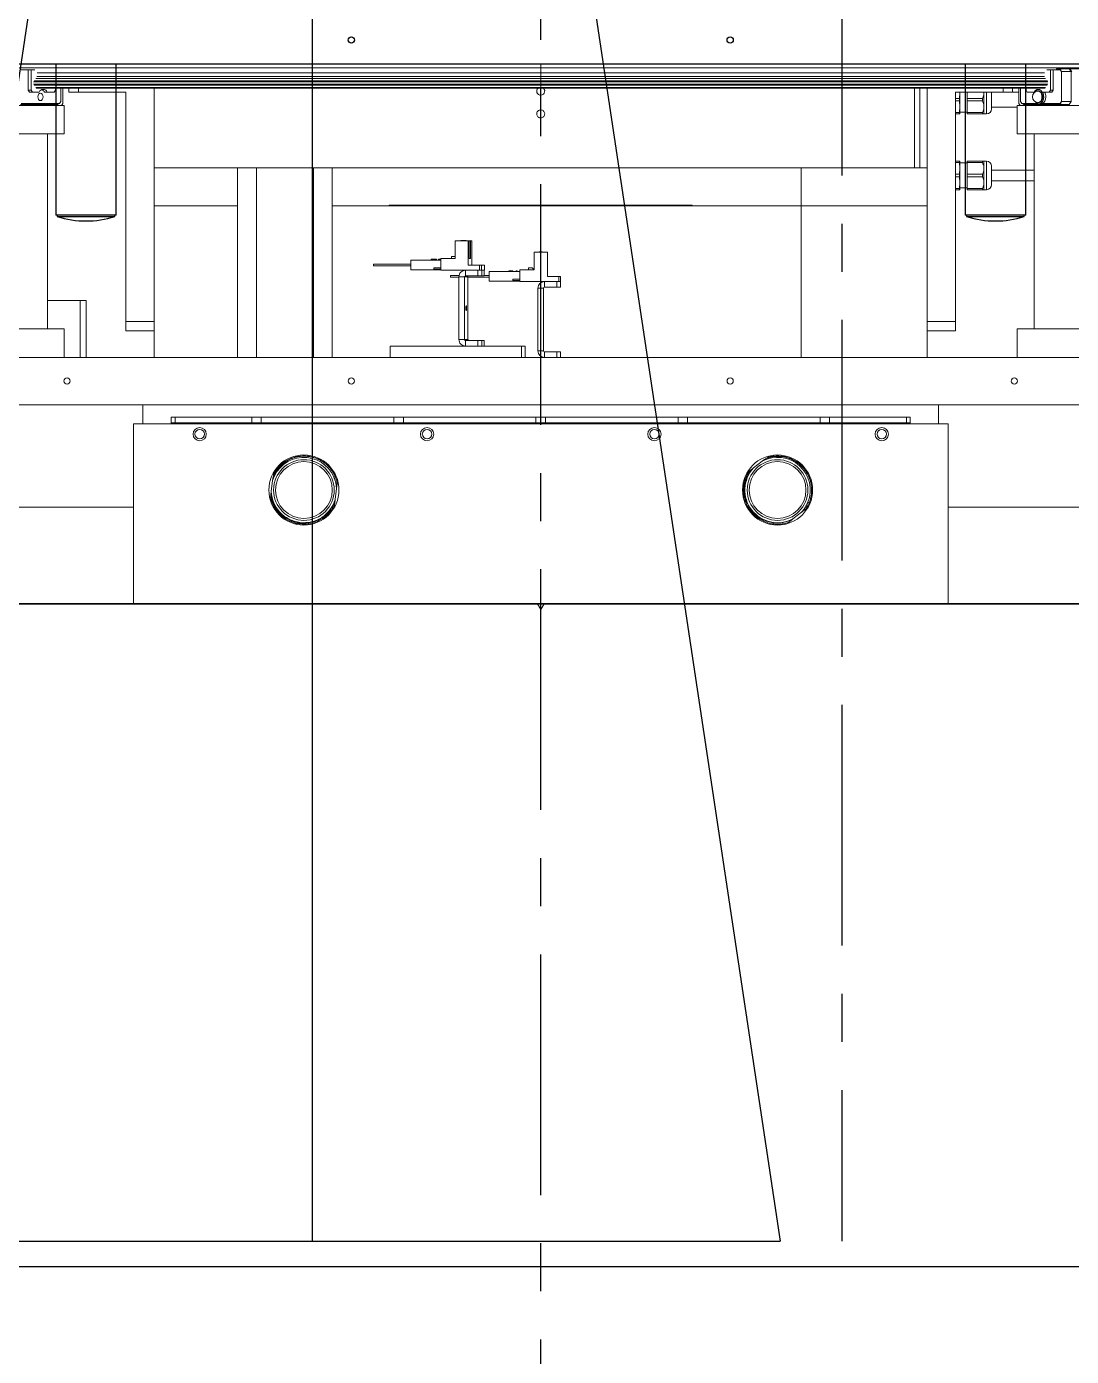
# Model space of a CAD drawing. Extents: x 500 to 100500, y -14500 to 21140.
# Drawn here: x 7315 to 7867, y -4011 to -3309 of the extents above; entities that cross this region are included whole.
import ezdxf

# ---------------------------------------------------------------- set-up
doc = ezdxf.new("R2010")
doc.units = 0
doc.linetypes.add('CENTER', pattern=[10.16, 6.35, -1.27, 1.27, -1.27])
doc.linetypes.add('SLD-Solid', pattern=[0])
doc.layers.get('0').update_dxf_attribs({"linetype": 'CONTINUOUS'})
for name, color, linetype in [('Center', 1, 'CENTER'), ('D', 7, 'CONTINUOUS'), ('M06SMMF-001B', 7, 'CONTINUOUS')]:
    doc.layers.add(name, color=color, linetype=linetype)
doc.layers.add('MODEL', color=7, linetype='SLD-Solid', lineweight=15)

# ---------------------------------------------------------------- blocks, each defined once
blk = doc.blocks.new('KFASDF')
for p, q in [((83405.77, -110483.79), (79585.77, -110483.79)), ((83405.77, -110833.79), (79585.77, -110833.79))]:
    blk.add_line(p, q)
blk = doc.blocks.new('KCA$Cef715743')
at = {"layer": 'M06SMMF-001B', "color": 1}
blk.add_line((175.5, 3), (1394.5, 3), dxfattribs=at)
at = {"layer": 'MODEL', "color": 1}
for p, q in [((1450, 288), (120, 288)), ((785, 288), (785, 285.8)), ((785, 285.8), (432.09, 285.8)), ((514.53, 284.8), (510.82, 284.8)), ((514.53, 274), (514.53, 284.8)), ((516.01, 284.8), (514.53, 284.8)), ((516.01, 284.8), (516.01, 274)), ((517.92, 284.8), (516.01, 284.8)), ((519.07, 281.16), (785, 281.16)), ((785, 283.1), (519.2, 283.1)), ((1137.91, 285.8), (785, 285.8)), ((785, 285.8), (785, 283.1)), ((1050.93, 283.1), (785, 283.1)), ((785, 283.1), (785, 281.16)), ((785, 281.16), (785, 280.21)), ((785, 281.16), (1050.93, 281.16)), ((1052.08, 284.8), (1053.99, 284.8)), ((1053.99, 284.8), (1053.99, 274)), ((1053.99, 284.8), (1055.47, 284.8)), ((1055.47, 274), (1055.47, 284.8)), ((1055.47, 284.8), (1059.18, 284.8)), ((1057.25, 284.8), (1057.25, 285.3)), ((1059.21, 285.3), (1057.25, 285.3)), ((1059.18, 284.8), (1059.86, 283.8)), ((1059.18, 284.8), (1059.55, 284.8)), ((1059.21, 285.3), (1059.55, 284.8)), ((1059.21, 285.3), (1063.93, 285.3)), ((1059.86, 283.8), (1064.95, 283.8)), ((1059.86, 268), (1059.86, 283.8)), ((1063.93, 285.3), (1064, 285.2)), ((1064, 285.2), (1064.95, 283.8)), ((1064.24, 285.2), (1064, 285.2)), ((1065.25, 283.7), (1064.24, 285.2)), ((1064.24, 285.2), (1091.55, 285.2)), ((1064.95, 283.8), (1064.95, 268)), ((515.21, 273), (514.53, 274)), ((516.01, 274), (514.53, 274)), ((516.68, 273), (516.01, 274)), ((517.34, 278.46), (785, 278.46)), ((785, 277.15), (517.36, 277.15)), ((517.62, 276.73), (785, 276.73)), ((785, 278.87), (517.64, 278.87)), ((518.51, 280.21), (785, 280.21)), ((785, 275.41), (518.55, 275.41)), ((785, 275), (518.7, 275)), ((528.17, 273), (528.84, 274)), ((528.84, 274), (528.84, 275)), ((531.76, 275), (531.76, 268)), ((532.7, 267), (532.7, 275)), ((536, 273), (536, 275)), ((541, 275), (541, 273)), ((581, 275), (581, 233)), ((581, 233), (581, 275)), ((785, 280.21), (1051.45, 280.21)), ((785, 278.87), (785, 278.46)), ((1052.39, 278.87), (785, 278.87)), ((785, 278.46), (785, 277.15)), ((785, 278.46), (1052.64, 278.46)), ((1052.66, 277.15), (785, 277.15)), ((785, 277.15), (785, 276.73)), ((785, 276.73), (1052.35, 276.73)), ((1051.49, 275.41), (785, 275.41)), ((785, 275.41), (785, 275)), ((1051.3, 275), (785, 275)), ((982.2, 233), (982.2, 275)), ((985.1, 233), (985.1, 275)), ((989, 275), (989, 233)), ((1029, 273), (1029, 275)), ((1034, 275), (1034, 273)), ((1037.3, 267), (1037.3, 275)), ((1038.24, 275), (1038.24, 268)), ((1041.16, 274), (1041.16, 275)), ((1041.16, 274), (1041.83, 273)), ((1048.51, 274.25), (1047.94, 274.25)), ((1048.11, 274.25), (1048.31, 274.35)), ((1053.99, 274), (1053.32, 273)), ((1053.99, 274), (1055.47, 274)), ((1054.79, 273), (1055.47, 274)), ((510.82, 267), (531.09, 267)), ((515.21, 273), (516.68, 273)), ((516.68, 273), (520.32, 273)), ((523.06, 273), (524.54, 273)), ((524.54, 273), (528.17, 273)), ((530.72, 267), (530.01, 266.5)), ((531.09, 267), (531.76, 268)), ((531.99, 266), (532.7, 267)), ((541, 273), (536, 273)), ((541, 273), (566, 273)), ((566, 273), (566, 152)), ((1004, 273), (1004, 152)), ((1029, 273), (1004, 273)), ((1004, 269.67), (1005.99, 269.67)), ((1005.99, 268.33), (1004, 268.33)), ((1006.2, 272.75), (1005.99, 269.67)), ((1005.99, 268.33), (1005.99, 269.67)), ((1005.99, 268.33), (1006.2, 265.25)), ((1006.18, 273), (1006.2, 272.75)), ((1006.2, 272.75), (1006.2, 273)), ((1006.2, 265.25), (1006.2, 272.75)), ((1010, 269.67), (1010, 273)), ((1018.17, 269.67), (1010, 269.67)), ((1010, 269.67), (1010, 268.33)), ((1010, 268.33), (1018.17, 268.33)), ((1010, 262.17), (1010, 268.33)), ((1018.17, 268.33), (1018.17, 269.67)), ((1018.95, 273), (1018.96, 272.75)), ((1018.96, 273), (1018.96, 272.75)), ((1018.96, 272.75), (1018.96, 265.25)), ((1020.36, 273), (1020.36, 261.5)), ((1023, 269), (1023, 273)), ((1023, 264.14), (1023, 269)), ((1034, 273), (1029, 273)), ((1037.3, 273), (1034, 273)), ((1038.01, 266), (1037.3, 267)), ((1038.91, 267), (1038.24, 268)), ((1047.03, 267), (1038.91, 267)), ((1039.28, 267), (1039.99, 266.5)), ((1045.46, 273), (1041.83, 273)), ((1045.92, 273), (1045.46, 273)), ((1047.94, 273.5), (1047.57, 273.5)), ((1047.57, 267.5), (1047.94, 267.5)), ((1047.94, 266.75), (1049.05, 266.75)), ((1053.32, 273), (1049.68, 273)), ((1059.18, 267), (1049.96, 267)), ((1054.79, 273), (1053.32, 273)), ((1059.86, 268), (1059.18, 267)), ((1059.55, 267), (1059.18, 267)), ((1059.58, 266.5), (1059.55, 267)), ((1059.86, 268), (1064.95, 268)), ((1064.95, 268), (1063.93, 266.5)), ((533.47, 266), (499.53, 266)), ((510.42, 266.5), (530.01, 266.5)), ((518.61, 266), (518.95, 266.5)), ((524.36, 266.5), (524.7, 266)), ((527.35, 266), (527.35, 266.5)), ((528.44, 266), (528.44, 266.5)), ((533.47, 266), (533.47, 251)), ((1004, 262.17), (1005.99, 262.17)), ((1005.99, 261.5), (1004, 261.5)), ((1006.2, 265.25), (1005.99, 262.17)), ((1005.99, 261.5), (1005.99, 262.17)), ((1005.99, 261.5), (1006.2, 261.5)), ((1006.2, 261.5), (1006.2, 265.25)), ((1006.2, 262.4), (1010, 262.4)), ((1018.17, 262.17), (1010, 262.17)), ((1010, 262.17), (1010, 261.5)), ((1010, 261.5), (1018.17, 261.5)), ((1018.17, 261.5), (1018.17, 262.17)), ((1018.96, 265.25), (1018.96, 261.5)), ((1018.96, 261.5), (1020.36, 261.5)), ((1023, 265), (1036.52, 265)), ((1036.52, 266), (1070.47, 266)), ((1036.52, 251), (1036.52, 266)), ((1039.99, 266.5), (1059.58, 266.5)), ((1041.56, 266.5), (1041.56, 266)), ((1042.65, 266.5), (1042.65, 266)), ((1045.3, 266), (1045.64, 266.5)), ((1051.05, 266.5), (1051.39, 266)), ((1057.47, 266), (1057.81, 266.5)), ((1059.58, 266.5), (1063.93, 266.5)), ((1063.22, 266.5), (1063.56, 266)), ((499.53, 251), (533.47, 251)), ((524.64, 148), (524.64, 251)), ((1070.47, 251), (1036.52, 251)), ((1045.36, 251), (1045.36, 148)), ((581, 233), (581, 213)), ((625, 233), (581, 233)), ((625, 133), (625, 233)), ((635, 233), (625, 233)), ((635, 133), (635, 233)), ((665, 233), (635, 233)), ((665, 133), (665, 233)), ((675, 233), (665, 233)), ((675, 233), (785, 233)), ((675, 133), (675, 233)), ((785, 233), (922.48, 233)), ((922.48, 233), (922.48, 213)), ((989, 233), (922.48, 233)), ((989, 213), (989, 233)), ((1004, 236.5), (1005.99, 236.5)), ((1005.99, 235.83), (1004, 235.83)), ((1005.99, 235.83), (1005.99, 236.5)), ((1006.2, 236.5), (1005.99, 236.5)), ((1005.99, 235.83), (1006.2, 232.75)), ((1006.2, 232.75), (1005.99, 229.67)), ((1006.2, 232.75), (1006.2, 236.5)), ((1010, 235.6), (1006.2, 235.6)), ((1006.2, 225.25), (1006.2, 232.75)), ((1018.17, 236.5), (1010, 236.5)), ((1010, 236.5), (1010, 235.83)), ((1010, 235.83), (1018.17, 235.83)), ((1010, 229.67), (1010, 235.83)), ((1018.17, 235.83), (1018.17, 236.5)), ((1020.36, 236.5), (1018.96, 236.5)), ((1018.96, 236.5), (1018.96, 232.75)), ((1018.96, 232.75), (1018.96, 225.25)), ((1020.36, 236.5), (1020.36, 221.5)), ((1023, 229), (1023, 233.86)), ((1045.36, 231.75), (1023, 231.75)), ((1004, 229.67), (1005.99, 229.67)), ((1005.99, 228.33), (1004, 228.33)), ((1005.99, 228.33), (1005.99, 229.67)), ((1005.99, 228.33), (1006.2, 225.25)), ((1006.2, 225.25), (1005.99, 222.17)), ((1006.2, 221.5), (1006.2, 225.25)), ((1018.17, 229.67), (1010, 229.67)), ((1010, 229.67), (1010, 228.33)), ((1010, 228.33), (1018.17, 228.33)), ((1010, 222.17), (1010, 228.33)), ((1018.17, 228.33), (1018.17, 229.67)), ((1018.96, 225.25), (1018.96, 221.5)), ((1023, 224.14), (1023, 229)), ((1023, 226.25), (1045.36, 226.25)), ((1004, 222.17), (1005.99, 222.17)), ((1005.99, 221.5), (1004, 221.5)), ((1005.99, 221.5), (1005.99, 222.17)), ((1005.99, 221.5), (1006.2, 221.5)), ((1006.2, 222.4), (1010, 222.4)), ((1018.17, 222.17), (1010, 222.17)), ((1010, 222.17), (1010, 221.5)), ((1010, 221.5), (1018.17, 221.5)), ((1018.17, 221.5), (1018.17, 222.17)), ((1018.96, 221.5), (1020.36, 221.5)), ((581, 213), (581, 133)), ((581, 213), (625, 213)), ((705, 213), (675, 213)), ((675, 213), (922.5, 213)), ((705, 213), (705, 213.3)), ((865, 213.3), (705, 213.3)), ((865, 213), (865, 213.3)), ((922.48, 213), (865, 213)), ((922.5, 213), (922.5, 133)), ((922.5, 213), (989, 213)), ((989, 213), (989, 133)), ((739.84, 194.5), (739.84, 185.2)), ((746.72, 194.5), (739.84, 194.5)), ((742.8, 194.7), (743.44, 194.7)), ((742.8, 194.7), (742.8, 194.5)), ((743.44, 194.7), (744.38, 194.7)), ((743.44, 194.7), (743.44, 194.5)), ((744.38, 194.7), (744.38, 194.5)), ((744.38, 194.7), (744.71, 194.7)), ((744.71, 194.7), (744.71, 194.5)), ((744.71, 194.7), (745.66, 194.7)), ((745.66, 194.7), (745.66, 194.5)), ((746.72, 181.6), (746.72, 194.5)), ((746.72, 194.5), (747.31, 194.5)), ((747.31, 194.5), (747.31, 185.2)), ((747.31, 194.5), (748, 194.5)), ((748, 185.2), (748, 194.5)), ((748, 194.5), (748.59, 194.5)), ((748.59, 181.6), (748.59, 194.5)), ((716.44, 184.25), (732.36, 184.25)), ((716.44, 184.25), (716.44, 179.25)), ((727.19, 184.75), (727.19, 184.25)), ((727.26, 184.75), (727.26, 184.25)), ((727.71, 184.75), (727.71, 184.25)), ((727.84, 184.25), (727.84, 184.75)), ((727.9, 184.75), (727.9, 184.25)), ((728.01, 184.75), (728.01, 184.25)), ((728.04, 184.25), (728.04, 184.75)), ((728.04, 184.75), (728.04, 184.25)), ((728.09, 184.75), (728.15, 184.75)), ((728.09, 184.25), (728.09, 184.75)), ((728.15, 184.75), (728.15, 184.25)), ((728.19, 184.25), (728.19, 184.75)), ((728.24, 184.75), (728.29, 184.75)), ((728.29, 184.25), (728.29, 184.75)), ((728.37, 184.75), (729.3, 184.75)), ((728.37, 184.75), (728.37, 184.25)), ((729.3, 184.75), (729.3, 184.25)), ((729.3, 184.75), (729.32, 184.75)), ((729.32, 184.75), (729.32, 184.25)), ((729.32, 184.75), (729.37, 184.75)), ((729.37, 184.75), (729.4, 184.75)), ((729.37, 184.75), (729.37, 184.25)), ((729.4, 184.75), (729.4, 184.25)), ((729.4, 184.75), (729.51, 184.75)), ((729.51, 184.75), (729.51, 184.25)), ((729.52, 184.25), (729.52, 184.75)), ((729.58, 184.75), (729.67, 184.75)), ((729.58, 184.25), (729.58, 184.75)), ((729.67, 184.75), (729.67, 184.25)), ((729.67, 184.75), (729.7, 184.75)), ((729.7, 184.75), (729.7, 184.25)), ((729.7, 184.75), (729.73, 184.75)), ((729.73, 184.75), (729.73, 184.25)), ((729.73, 184.75), (729.78, 184.75)), ((729.78, 184.75), (729.82, 184.75)), ((729.78, 184.75), (729.78, 184.25)), ((729.82, 184.75), (729.82, 184.25)), ((729.82, 184.75), (729.93, 184.75)), ((729.93, 184.75), (729.93, 184.25)), ((729.94, 184.25), (729.94, 184.75)), ((731.46, 184.75), (730.97, 184.75)), ((730.97, 184.75), (730.97, 184.25)), ((732.15, 184.75), (731.46, 184.75)), ((731.46, 184.75), (731.46, 184.25)), ((732.15, 184.75), (732.15, 184.25)), ((732.36, 185.2), (732.36, 179)), ((739.84, 185.2), (732.36, 185.2)), ((737.91, 186.2), (737.91, 185.2)), ((737.91, 186.2), (739.84, 186.2)), ((748, 185.2), (747.31, 185.2)), ((788.5, 188.5), (781.55, 188.5)), ((781.55, 188.5), (781.55, 179.2)), ((784.23, 188.7), (785.02, 188.7)), ((784.23, 188.7), (784.23, 188.5)), ((785.02, 188.7), (785.82, 188.7)), ((785.02, 188.7), (785.02, 188.5)), ((785.82, 188.7), (785.82, 188.5)), ((788.5, 175.6), (788.5, 188.5)), ((716.44, 182.25), (696.87, 182.25)), ((696.87, 181.25), (716.44, 181.25)), ((716.44, 179.25), (732.36, 179.25)), ((728.64, 180.3), (728.64, 179.6)), ((728.64, 180.3), (732.36, 180.3)), ((728.64, 179.6), (732.36, 179.6)), ((732.36, 179), (752.67, 179)), ((741.89, 176.25), (737.47, 176.25)), ((744.78, 175.5), (741.81, 175.5)), ((741.81, 142.5), (741.81, 175.5)), ((744.78, 175.5), (746.57, 175.5)), ((744.78, 142.5), (744.78, 175.5)), ((745.28, 179), (745.28, 176)), ((745.28, 176), (751.72, 176)), ((746.57, 142.5), (746.57, 175.5)), ((752.67, 181.6), (746.72, 181.6)), ((751.72, 176), (751.72, 179)), ((753.97, 176), (751.72, 176)), ((752.67, 181.6), (753.79, 181.6)), ((752.67, 179), (752.67, 181.6)), ((753.79, 179), (752.67, 179)), ((753.79, 181.6), (755.39, 181.6)), ((753.79, 181.6), (753.79, 179)), ((753.79, 179), (755.39, 179)), ((753.97, 179), (753.97, 176)), ((753.97, 179), (755.21, 179)), ((753.97, 176), (755.21, 176)), ((755.21, 176), (755.21, 179)), ((755.23, 176), (755.21, 176)), ((755.23, 176), (755.23, 179)), ((757.8, 176.25), (755.23, 176.25)), ((755.39, 179), (755.39, 181.6)), ((755.39, 181.6), (755.39, 181.6)), ((755.39, 179), (755.39, 181.6)), ((755.39, 179), (755.39, 179)), ((757.8, 178.25), (774, 178.25)), ((757.8, 178.25), (757.8, 173.25)), ((768.18, 178.75), (768.18, 178.25)), ((768.27, 178.75), (768.27, 178.25)), ((768.73, 178.75), (768.73, 178.25)), ((768.82, 178.25), (768.82, 178.75)), ((768.93, 178.75), (768.93, 178.25)), ((769.03, 178.75), (769.03, 178.25)), ((769.11, 178.75), (769.16, 178.75)), ((769.11, 178.25), (769.11, 178.75)), ((769.16, 178.75), (769.16, 178.25)), ((769.18, 178.25), (769.18, 178.75)), ((769.34, 178.75), (769.34, 178.25)), ((769.37, 178.75), (770.31, 178.75)), ((769.37, 178.75), (769.37, 178.25)), ((770.31, 178.75), (770.31, 178.25)), ((770.31, 178.75), (770.34, 178.75)), ((770.34, 178.75), (770.34, 178.25)), ((772, 178.75), (772, 178.25)), ((772.5, 178.75), (772, 178.75)), ((772.5, 178.75), (772.5, 178.25)), ((774, 179.2), (774, 173)), ((781.55, 179.2), (774, 179.2)), ((778.55, 180.2), (778.55, 179.2)), ((778.55, 180.2), (780.55, 180.2)), ((781.55, 179.2), (780.55, 180.2)), ((794.5, 175.6), (788.5, 175.6)), ((794.5, 173), (794.5, 175.6)), ((794.5, 175.6), (795.5, 175.6)), ((795.5, 175.6), (795.5, 173)), ((737.47, 175.25), (741.81, 175.25)), ((746.57, 175.25), (757.8, 175.25)), ((757.8, 173.25), (774, 173.25)), ((770.2, 174.3), (774, 174.3)), ((770.2, 174.3), (770.2, 173.6)), ((770.2, 173.6), (774, 173.6)), ((774, 173), (794.5, 173)), ((786.5, 169.5), (783.5, 169.5)), ((783.5, 136.5), (783.5, 169.5)), ((786.5, 136.5), (786.5, 169.5)), ((787, 173), (787, 170)), ((787, 170), (793.5, 170)), ((793.5, 170), (793.5, 173)), ((795.5, 170), (793.5, 170)), ((795.5, 173), (794.5, 173)), ((795.5, 173), (795.5, 170)), ((524.64, 163), (542, 163)), ((542, 133), (542, 163)), ((542, 163), (545, 163)), ((545, 163), (545, 133)), ((499.53, 148), (533.47, 148)), ((533.47, 148), (533.47, 133)), ((566, 152), (581, 152)), ((566, 147), (566, 152)), ((989, 152), (1004, 152)), ((1004, 152), (1004, 147)), ((1036.52, 133), (1036.52, 148)), ((1070.47, 148), (1036.52, 148)), ((581, 147), (566, 147)), ((741.81, 142.5), (744.78, 142.5)), ((744.78, 142.5), (746.57, 142.5)), ((745.28, 142), (745.28, 139)), ((751.72, 142), (745.28, 142)), ((751.72, 139), (751.72, 142)), ((751.72, 142), (753.97, 142)), ((753.97, 142), (753.97, 139)), ((753.97, 142), (755.21, 142)), ((755.21, 139), (755.21, 142)), ((755.21, 142), (755.23, 142)), ((755.23, 139), (755.23, 142)), ((1004, 147), (989, 147)), ((705.53, 139), (705.53, 133)), ((705.53, 139), (774.86, 139)), ((774.86, 139), (774.86, 133)), ((774.86, 139), (776.78, 139)), ((776.78, 139), (776.78, 133)), ((783.5, 136.5), (786.5, 136.5)), ((787, 136), (787, 133)), ((793.5, 136), (787, 136)), ((793.5, 133), (793.5, 136)), ((793.5, 136), (795.5, 136)), ((795.5, 136), (795.5, 133)), ((435, 133), (1135, 133)), ((435, 108), (1135, 108)), ((485, 108), (575, 108)), ((575, 108), (575, 98)), ((995, 98), (995, 108)), ((995, 108), (1085, 108)), ((590, 98.5), (590, 101.5)), ((590, 101.5), (592, 101.5)), ((590, 98.5), (590, 98)), ((592, 98.5), (590, 98.5)), ((592, 101.5), (592, 98.5)), ((632.5, 101.5), (592, 101.5)), ((632.5, 98.5), (592, 98.5)), ((632.5, 101.5), (632.5, 98.5)), ((637.5, 101.5), (632.5, 101.5)), ((637.5, 98.5), (632.5, 98.5)), ((707.5, 101.5), (637.5, 101.5)), ((637.5, 98.5), (637.5, 101.5)), ((707.5, 98.5), (637.5, 98.5)), ((707.5, 101.5), (707.5, 98.5)), ((712.5, 101.5), (707.5, 101.5)), ((712.5, 98.5), (707.5, 98.5)), ((782.5, 101.5), (712.5, 101.5)), ((712.5, 98.5), (712.5, 101.5)), ((782.5, 98.5), (712.5, 98.5)), ((782.5, 101.5), (782.5, 98.5)), ((787.5, 101.5), (782.5, 101.5)), ((787.5, 98.5), (782.5, 98.5)), ((857.5, 101.5), (787.5, 101.5)), ((787.5, 98.5), (787.5, 101.5)), ((857.5, 98.5), (787.5, 98.5)), ((857.5, 101.5), (857.5, 98.5)), ((862.5, 101.5), (857.5, 101.5)), ((862.5, 98.5), (857.5, 98.5)), ((862.5, 98.5), (862.5, 101.5)), ((932.5, 101.5), (862.5, 101.5)), ((932.5, 98.5), (862.5, 98.5)), ((932.5, 101.5), (932.5, 98.5)), ((937.5, 101.5), (932.5, 101.5)), ((937.5, 98.5), (932.5, 98.5)), ((937.5, 98.5), (937.5, 101.5)), ((978, 101.5), (937.5, 101.5)), ((978, 98.5), (937.5, 98.5)), ((978, 98.5), (978, 101.5)), ((978, 101.5), (980, 101.5)), ((980, 98.5), (978, 98.5)), ((980, 101.5), (980, 98.5)), ((980, 98.5), (980, 98)), ((570, 98), (1000, 98)), ((570, 3), (570, 98)), ((1000, 98), (1000, 3)), ((897.29, 74.66), (901.92, 78.24)), ((901.92, 78.24), (903.58, 79.53)), ((676.51, 70.18), (675.82, 69.88)), ((895.83, 73.53), (897.29, 74.66)), ((642.77, 62.16), (643.48, 67.97)), ((643.48, 67.97), (643.74, 70.05)), ((645.49, 69.75), (645.58, 69.7)), ((675.82, 64.58), (675.92, 64.59)), ((675.84, 64.32), (675.94, 64.33)), ((677.23, 63.84), (676.52, 58.03)), ((677.23, 63.84), (677.26, 64.07)), ((642.55, 60.33), (642.77, 62.16)), ((676.52, 58.03), (676.46, 57.55)), ((925.54, 59.64), (925.64, 59.62)), ((926.71, 56.31), (926.01, 56.59)), ((570, 54), (485, 54)), ((922.71, 51.34), (918.08, 47.76)), ((922.71, 51.34), (922.89, 51.48)), ((1085, 54), (1000, 54)), ((918.08, 47.76), (917.69, 47.46)), ((783.25, 3), (785, 0)), ((786.75, 3), (783.25, 3)), ((785, 0), (786.75, 3))]:
    blk.add_line(p, q, dxfattribs=at)
at = {"layer": 'MODEL', "color": 1, "flags": 128}
for points in [[(522.3, 270.5), (522.2, 269.73), (521.91, 269.09), (521.47, 268.65), (520.95, 268.5), (520.43, 268.65), (520, 269.09), (519.7, 269.73), (519.6, 270.5), (519.7, 271.27), (520, 271.91), (520.43, 272.35), (520.95, 272.5), (521.47, 272.35), (521.91, 271.91), (522.2, 271.27), (522.3, 270.5)], [(1050.48, 270.5), (1050.35, 269.34), (1049.99, 268.3), (1049.43, 267.47), (1048.73, 266.93), (1047.94, 266.75), (1047.16, 266.93), (1046.45, 267.47), (1046.07, 267.97)], [(1047.57, 273.5), (1048.27, 273.32), (1048.88, 272.8), (1049.33, 272), (1049.57, 271.02), (1049.57, 269.98), (1049.33, 269), (1048.88, 268.2), (1048.27, 267.68), (1047.57, 267.5)], [(1049.97, 270.5), (1049.85, 271.53), (1049.5, 272.43), (1048.96, 273.1), (1048.29, 273.45), (1047.94, 273.5)], [(1047.94, 267.5), (1048.29, 267.55), (1048.96, 267.9), (1049.5, 268.57), (1049.85, 269.47), (1049.97, 270.5)], [(1049.05, 266.75), (1049.83, 266.93), (1050.54, 267.47), (1051.1, 268.3), (1051.46, 269.34), (1051.58, 270.5)], [(745.5, 159), (745.52, 159.48), (745.55, 159.88), (745.61, 160.15), (745.67, 160.25), (745.74, 160.15), (745.8, 159.88), (745.83, 159.48), (745.85, 159), (745.83, 158.52), (745.8, 158.12), (745.74, 157.84), (745.67, 157.75), (745.61, 157.84), (745.55, 158.12), (745.52, 158.52), (745.5, 159)]]:
    blk.add_lwpolyline(points, dxfattribs=at)
at = {"layer": 'MODEL', "color": 1}
for centre, radius in [((685, 300.5), 1.65), ((885, 300.5), 1.65), ((535, 120.5), 1.65), ((685, 120.5), 1.65), ((885, 120.5), 1.65), ((1035, 120.5), 1.65), ((605, 92.5), 3.5), ((605, 92.5), 2.5), ((725, 92.5), 3.5), ((725, 92.5), 2.5), ((845, 92.5), 3.5), ((845, 92.5), 2.5), ((965, 92.5), 3.5), ((965, 92.5), 2.5), ((660, 63), 18.5), ((660, 63), 16), ((660, 63), 15), ((910, 63), 18.5), ((910, 63), 16), ((910, 63), 15)]:
    blk.add_circle(centre, radius, dxfattribs=at)
for centre, radius, start, end in [((522.43, 272.19), 2.26, 20.89396, 159.10604), ((520.47, 271.73), 2.88, 26.03703, 64.98733), ((785, 273.5), 2.1, 179.88471, 45.80866), ((1047.57, 272.19), 2.26, 20.89396, 159.10604), ((1047.93, 272.21), 2.01, 62.12598, 152.75956), ((1047.57, 270.5), 3, 90, 270), ((1045.7, 270.6), 4.78, 358.79846, 30.14147), ((1046.79, 270.6), 4.79, 358.83085, 30.08858), ((1020.36, 264.14), 2.64, 270, 0), ((1020.36, 233.86), 2.64, 0, 90), ((1020.36, 224.14), 2.64, 270, 0), ((697.36, 181.87), 0.622, 142.12687, 190.96018), ((697.36, 181.63), 0.622, 169.06039, 217.87731), ((738.65, 175.87), 1.23, 162.20916, 185.81832), ((738.64, 175.63), 1.23, 174.19097, 197.79289), ((745.29, 175.52), 3.48, 90.27412, 180.27491), ((745.28, 175.5), 0.498, 90.31782, 180.28615), ((747.06, 175.5), 0.498, 90.31782, 180.28615), ((787, 169.5), 3.5, 90, 180), ((787, 169.5), 0.5, 90, 180), ((745.29, 142.48), 3.48, 179.72509, 269.72588), ((745.28, 142.5), 0.497, 179.69048, 269.76019), ((747.06, 142.5), 0.497, 179.69048, 269.76019), ((787, 136.5), 3.5, 180, 270), ((787, 136.5), 0.5, 180, 270), ((660, 63), 17.25, 23.51094, 163.25915), ((910, 63), 17.25, 338.17334, 117.92155), ((660, 63), 18, 23.51094, 26.37628), ((910, 63), 17.25, 137.45455, 297.92155), ((660, 63), 17.25, 2.79215, 23.51094), ((660, 63), 17.25, 182.79215, 343.25915), ((910, 63), 17.25, 317.45455, 338.17334), ((910, 63), 18, 338.17334, 341.03868)]:
    blk.add_arc(centre, radius, start, end, dxfattribs=at)
for points, knots in [([(782.9, 273.5), (782.92, 273.73), (782.97, 274.2), (783.24, 274.73), (783.5, 274.94), (783.57, 275)], [0, 0, 0, 0, 0.416489, 0.832853, 1, 1, 1, 1]), ([(785, 280.21), (785, 280.04), (785, 279.69), (785, 279.27), (785, 278.97), (785, 278.9), (785, 278.87)], [0, 0, 0, 0, 0.258026, 0.515717, 0.773717, 1, 1, 1, 1]), ([(785, 280.21), (785, 280.04), (785, 279.69), (785, 279.27), (785, 278.97), (785, 278.9), (785, 278.87)], [0, 0, 0, 0, 0.258026, 0.515717, 0.773717, 1, 1, 1, 1]), ([(785, 276.73), (785, 276.69), (785, 276.61), (785, 276.27), (785, 275.86), (785, 275.55), (785, 275.41)], [0, 0, 0, 0, 0.26148, 0.522936, 0.784303, 1, 1, 1, 1]), ([(785, 276.73), (785, 276.69), (785, 276.61), (785, 276.27), (785, 275.86), (785, 275.55), (785, 275.41)], [0, 0, 0, 0, 0.26148, 0.522936, 0.784303, 1, 1, 1, 1]), ([(1018.96, 272.75), (1018.87, 271.96), (1018.75, 270.9), (1018.28, 269.92), (1018.17, 269.67)], [0, 0, 0, 0, 0.7457257, 1, 1, 1, 1]), ([(1018.17, 268.33), (1018.51, 267.49), (1018.93, 266.48), (1018.96, 265.43), (1018.96, 265.25)], [0, 0, 0, 0, 0.8329747, 1, 1, 1, 1]), ([(782.9, 261.5), (782.92, 261.74), (782.97, 262.21), (783.33, 262.84), (783.86, 263.32), (784.53, 263.59), (785.25, 263.63), (785.94, 263.42), (786.52, 263.01), (786.93, 262.42), (787.08, 261.88), (787.11, 261.34), (787.02, 260.79), (786.67, 260.16), (786.13, 259.69), (785.47, 259.41), (784.75, 259.37), (784.06, 259.58), (783.48, 259.99), (783.07, 260.58), (782.91, 261.12), (782.9, 261.43), (782.9, 261.5)], [0, 0, 0, 0, 0.053693, 0.107369, 0.16106, 0.214753, 0.26845, 0.322135, 0.375814, 0.429487, 0.483186, 0.50002, 0.553677, 0.607385, 0.661079, 0.714739, 0.768435, 0.82211, 0.87581, 0.929504, 0.983168, 1, 1, 1, 1]), ([(1018.96, 265.25), (1018.87, 264.46), (1018.75, 263.4), (1018.28, 262.42), (1018.17, 262.17)], [0, 0, 0, 0, 0.7458634, 1, 1, 1, 1]), ([(1018.17, 261.5), (1018.51, 261.5), (1018.93, 261.5), (1018.96, 261.5), (1018.96, 261.5)], [0, 0, 0, 0, 0.832919, 1, 1, 1, 1]), ([(1018.96, 236.5), (1018.87, 236.5), (1018.75, 236.5), (1018.28, 236.5), (1018.17, 236.5)], [0, 0, 0, 0, 0.7457246, 1, 1, 1, 1]), ([(1018.17, 235.83), (1018.51, 234.99), (1018.93, 233.98), (1018.96, 232.93), (1018.96, 232.75)], [0, 0, 0, 0, 0.83283, 1, 1, 1, 1]), ([(1018.96, 232.75), (1018.87, 231.96), (1018.75, 230.9), (1018.28, 229.92), (1018.17, 229.67)], [0, 0, 0, 0, 0.7457257, 1, 1, 1, 1]), ([(1018.17, 228.33), (1018.51, 227.49), (1018.93, 226.48), (1018.96, 225.43), (1018.96, 225.25)], [0, 0, 0, 0, 0.8328807, 1, 1, 1, 1]), ([(1018.96, 225.25), (1018.87, 224.46), (1018.75, 223.4), (1018.28, 222.42), (1018.17, 222.17)], [0, 0, 0, 0, 0.745757, 1, 1, 1, 1]), ([(1018.17, 221.5), (1018.51, 221.5), (1018.93, 221.5), (1018.96, 221.5), (1018.96, 221.5)], [0, 0, 0, 0, 0.832919, 1, 1, 1, 1]), ([(727.26, 184.75), (727.29, 184.75), (727.36, 184.75), (727.49, 184.75), (727.61, 184.75), (727.68, 184.75), (727.71, 184.75)], [0, 0, 0, 0, 0.266056, 0.560094, 0.78693, 1, 1, 1, 1]), ([(727.71, 184.75), (727.74, 184.75), (727.79, 184.75), (727.83, 184.75), (727.84, 184.75), (727.84, 184.75), (727.84, 184.75)], [0, 0, 0, 0, 0.342155, 0.693149, 0.997528, 1, 1, 1, 1]), ([(727.85, 184.75), (727.87, 184.75), (727.88, 184.75), (727.9, 184.75), (727.9, 184.75)], [0, 0, 0, 0, 0.885332, 1, 1, 1, 1]), ([(727.9, 184.75), (727.92, 184.75), (727.96, 184.75), (727.99, 184.75), (728.01, 184.75)], [0, 0, 0, 0, 0.5434846, 1, 1, 1, 1]), ([(728.01, 184.75), (728.02, 184.75), (728.05, 184.75), (728.08, 184.75), (728.09, 184.75)], [0, 0, 0, 0, 0.595035, 1, 1, 1, 1]), ([(728.25, 184.75), (728.26, 184.75), (728.29, 184.75), (728.3, 184.75), (728.29, 184.75), (728.29, 184.75)], [0, 0, 0, 0, 0.26491, 0.908693, 1, 1, 1, 1]), ([(768.19, 178.75), (768.18, 178.75), (768.18, 178.75), (768.21, 178.75), (768.25, 178.75), (768.27, 178.75)], [0, 0, 0, 0, 0.291519, 0.643479, 1, 1, 1, 1]), ([(768.27, 178.75), (768.31, 178.75), (768.39, 178.75), (768.52, 178.75), (768.64, 178.75), (768.7, 178.75), (768.73, 178.75)], [0, 0, 0, 0, 0.265722, 0.559646, 0.78655, 1, 1, 1, 1]), ([(768.73, 178.75), (768.75, 178.75), (768.8, 178.75), (768.82, 178.75), (768.82, 178.75), (768.82, 178.75)], [0, 0, 0, 0, 0.404377, 0.817972, 1, 1, 1, 1]), ([(768.86, 178.75), (768.86, 178.75), (768.89, 178.75), (768.91, 178.75), (768.94, 178.75)], [0, 0, 0, 0, 0.024425, 1, 1, 1, 1]), ([(768.93, 178.75), (768.95, 178.75), (768.98, 178.75), (769.02, 178.75), (769.03, 178.75)], [0, 0, 0, 0, 0.542804, 1, 1, 1, 1]), ([(769.03, 178.75), (769.05, 178.75), (769.08, 178.75), (769.1, 178.75), (769.11, 178.75)], [0, 0, 0, 0, 0.59326, 1, 1, 1, 1]), ([(643.74, 70.05), (644.07, 70.75), (644.82, 72.36), (646.46, 74.61), (648.58, 76.74), (651.04, 78.48), (653.75, 79.78), (656.65, 80.61), (659.65, 80.95), (662.66, 80.77), (665.6, 80.09), (668.39, 78.93), (670.96, 77.32), (673.21, 75.29), (674.95, 73.15), (675.78, 71.63), (676.13, 71)], [0, 0, 0, 0, 0.057201, 0.131035, 0.204876, 0.278759, 0.352628, 0.426681, 0.500723, 0.574765, 0.648803, 0.723146, 0.797494, 0.87206, 0.946627, 1, 1, 1, 1]), ([(670.82, 77.3), (670.37, 77.65), (669.13, 78.63), (666.76, 79.75), (663.86, 80.67), (660.84, 81.06), (657.8, 80.95), (654.81, 80.32), (651.98, 79.21), (649.37, 77.63), (647.11, 75.68), (645.22, 73.44), (644.3, 71.77), (643.84, 70.94)], [0, 0, 0, 0, 0.054055, 0.149794, 0.245531, 0.341278, 0.437018, 0.532751, 0.628486, 0.724221, 0.819963, 0.909989, 1, 1, 1, 1]), ([(903.58, 79.53), (904.31, 79.78), (905.99, 80.37), (908.74, 80.79), (911.75, 80.78), (914.71, 80.25), (917.55, 79.24), (920.17, 77.76), (922.52, 75.87), (924.5, 73.6), (926.1, 71.03), (927.23, 68.23), (927.89, 65.27), (928.03, 62.24), (927.72, 59.5), (927.23, 57.84), (927.02, 57.15)], [0, 0, 0, 0, 0.057203, 0.131047, 0.204881, 0.27876, 0.35263, 0.426679, 0.500729, 0.574766, 0.648808, 0.723151, 0.797485, 0.872064, 0.946637, 1, 1, 1, 1]), ([(927.78, 65.35), (927.71, 65.92), (927.53, 67.5), (926.67, 69.97), (925.29, 72.67), (923.44, 75.1), (921.22, 77.19), (918.68, 78.86), (915.89, 80.1), (912.93, 80.84), (909.96, 81.08), (907.04, 80.85), (905.2, 80.33), (904.29, 80.07)], [0, 0, 0, 0, 0.05407, 0.149797, 0.245538, 0.341277, 0.437019, 0.532742, 0.628477, 0.724221, 0.819954, 0.909978, 1, 1, 1, 1]), ([(677.59, 66.81), (677.42, 67.52), (677.13, 68.67), (676.68, 69.76), (676.51, 70.18)], [0, 0, 0, 0, 0.615929, 1, 1, 1, 1]), ([(894.93, 72.84), (894.53, 72.17), (893.61, 70.64), (892.63, 68), (892.02, 65.02), (891.95, 61.97), (892.37, 58.95), (893.31, 56.05), (894.7, 53.35), (896.55, 50.92), (898.76, 48.83), (901.3, 47.15), (904.09, 45.91), (907.04, 45.16), (910.02, 44.92), (912.95, 45.15), (914.79, 45.67), (915.71, 45.93)], [0, 0, 0, 0, 0.052178, 0.120424, 0.188662, 0.256909, 0.32516, 0.393407, 0.46165, 0.529903, 0.598143, 0.666391, 0.734637, 0.802878, 0.871127, 0.935565, 1, 1, 1, 1]), ([(917.69, 47.46), (917.32, 47.28), (916.18, 46.74), (914.18, 46.08), (911.68, 45.64), (909, 45.56), (906.21, 45.92), (903.4, 46.77), (900.78, 48.08), (898.41, 49.81), (896.35, 51.91), (894.68, 54.33), (893.44, 56.99), (892.65, 59.83), (892.34, 62.76), (892.53, 65.72), (893.2, 68.54), (894.27, 71.19), (895.31, 72.75), (895.83, 73.53)], [0, 0, 0, 0, 0.026852, 0.080687, 0.135095, 0.18951, 0.252298, 0.315077, 0.377141, 0.440103, 0.503061, 0.565127, 0.628071, 0.691018, 0.753535, 0.816942, 0.880363, 0.939429, 1, 1, 1, 1]), ([(894.93, 72.84), (895.21, 73.06), (895.53, 73.31), (895.86, 73.56), (895.89, 73.58)], [0, 0, 0, 0, 0.900406, 1, 1, 1, 1]), ([(675.82, 69.88), (675.83, 69.85), (675.88, 69.74), (675.99, 69.49), (676.11, 69.2), (676.24, 68.83), (676.37, 68.46), (676.5, 68.09), (676.61, 67.72), (676.69, 67.42), (676.79, 67.04), (676.88, 66.66), (676.96, 66.27), (677.04, 65.89), (677.1, 65.5), (677.15, 65.12), (677.2, 64.76), (677.23, 64.44), (677.25, 64.19), (677.26, 64.07)], [0, 0, 0, 0, 0.01945, 0.058476, 0.136419, 0.175398, 0.253384, 0.331406, 0.370342, 0.448301, 0.487286, 0.565256, 0.643241, 0.682273, 0.760228, 0.838172, 0.8772, 0.938618, 1, 1, 1, 1]), ([(677.27, 64.14), (677.3, 64.39), (677.37, 64.96), (677.48, 65.85), (677.55, 66.49), (677.59, 66.81)], [0, 0, 0, 0, 0.274283, 0.636727, 1, 1, 1, 1]), ([(642.41, 59.19), (642.45, 59.55), (642.5, 59.96), (642.55, 60.37), (642.56, 60.41)], [0, 0, 0, 0, 0.900754, 1, 1, 1, 1]), ([(642.41, 59.19), (642.6, 58.44), (643.04, 56.71), (644.23, 54.16), (645.93, 51.63), (648.04, 49.44), (650.49, 47.62), (653.21, 46.24), (656.11, 45.33), (659.14, 44.94), (662.18, 45.04), (665.16, 45.67), (668, 46.78), (670.61, 48.36), (672.87, 50.31), (674.77, 52.55), (675.69, 54.23), (676.16, 55.06)], [0, 0, 0, 0, 0.05217, 0.120418, 0.188663, 0.256911, 0.325157, 0.3934, 0.461654, 0.529896, 0.598152, 0.666399, 0.734646, 0.802883, 0.87114, 0.935569, 1, 1, 1, 1]), ([(676.46, 57.55), (676.32, 57.16), (675.91, 55.97), (674.97, 54.08), (673.53, 51.99), (671.7, 50.03), (669.49, 48.3), (666.91, 46.9), (664.13, 45.95), (661.23, 45.48), (658.29, 45.5), (655.4, 46.01), (652.63, 47), (650.06, 48.43), (647.75, 50.27), (645.79, 52.48), (644.25, 54.94), (643.12, 57.58), (642.74, 59.4), (642.55, 60.33)], [0, 0, 0, 0, 0.026864, 0.080694, 0.135104, 0.189516, 0.252297, 0.315081, 0.377147, 0.440113, 0.503067, 0.565133, 0.628076, 0.691028, 0.753537, 0.816949, 0.88036, 0.939424, 1, 1, 1, 1]), ([(676.16, 55.06), (676.2, 55.42), (676.28, 56.09), (676.38, 56.9), (676.43, 57.34), (676.45, 57.47)], [0, 0, 0, 0, 0.455538, 0.842199, 1, 1, 1, 1]), ([(926.01, 56.59), (926, 56.55), (925.96, 56.44), (925.85, 56.19), (925.73, 55.9), (925.57, 55.55), (925.4, 55.19), (925.22, 54.85), (925.03, 54.5), (924.88, 54.23), (924.68, 53.89), (924.47, 53.56), (924.25, 53.24), (924.03, 52.91), (923.8, 52.6), (923.56, 52.29), (923.34, 52.01), (923.13, 51.76), (922.97, 51.57), (922.89, 51.48)], [0, 0, 0, 0, 0.019427, 0.058416, 0.136374, 0.175422, 0.253372, 0.331321, 0.370368, 0.448314, 0.487338, 0.565301, 0.643249, 0.682273, 0.76021, 0.838186, 0.877213, 0.938577, 1, 1, 1, 1]), ([(925.07, 53.16), (925.45, 53.79), (926.07, 54.8), (926.53, 55.89), (926.71, 56.31)], [0, 0, 0, 0, 0.6158758, 1, 1, 1, 1]), ([(922.95, 51.52), (923.15, 51.68), (923.61, 52.03), (924.31, 52.58), (924.82, 52.97), (925.07, 53.16)], [0, 0, 0, 0, 0.274389, 0.63673, 1, 1, 1, 1]), ([(915.71, 45.93), (916, 46.15), (916.53, 46.56), (917.17, 47.06), (917.53, 47.33), (917.63, 47.41)], [0, 0, 0, 0, 0.45528, 0.842192, 1, 1, 1, 1])]:
    blk.add_open_spline(points, degree=3, knots=knots, dxfattribs=at)
blk = doc.blocks.new('LP R')
at = {"color": 2}
for p, q in [((15593.69, -93857.04), (16923.69, -93857.04)), ((16002.69, -93857.04), (16002.69, -93937.04)), ((16002.69, -93857.04), (16002.69, -93937.04)), ((16034.69, -93937.04), (16034.69, -93857.04)), ((16034.69, -93937.04), (16034.69, -93857.04)), ((16482.69, -93857.04), (16482.69, -93937.04)), ((16482.69, -93857.04), (16482.69, -93937.04)), ((16514.69, -93937.04), (16514.69, -93857.04)), ((16514.69, -93937.04), (16514.69, -93857.04)), ((16034.69, -93937.04), (16002.69, -93937.04)), ((16003.51, -93937.04), (16003.51, -93937.76)), ((16003.51, -93937.04), (16003.51, -93937.76)), ((16003.51, -93937.76), (16018.39, -93937.76)), ((16018.39, -93937.76), (16033.87, -93937.76)), ((16033.87, -93937.76), (16033.87, -93937.04)), ((16033.87, -93937.76), (16033.87, -93937.04)), ((16514.69, -93937.04), (16482.69, -93937.04)), ((16483.51, -93937.04), (16483.51, -93937.76)), ((16483.51, -93937.04), (16483.51, -93937.76)), ((16483.51, -93937.76), (16513.87, -93937.76)), ((16513.87, -93937.76), (16513.87, -93937.04)), ((16513.87, -93937.76), (16513.87, -93937.04)), ((16513.87, -93937.76), (16513.87, -93937.76))]:
    blk.add_line(p, q, dxfattribs=at)
for centre in [(16158.69, -93844.54), (16358.69, -93844.54)]:
    blk.add_circle(centre, 1.65, dxfattribs=at)
for centre in [(16018.69, -93888.36), (16498.69, -93888.36)]:
    blk.add_arc(centre, 51.67, 252.91632, 287.08368, dxfattribs=at)
blk = doc.blocks.new('KJVision F')
at = {"color": 2}
for p, q in [((7970.62, -72337.14, -10.47), (8170.62, -71007.14, -10.47)), ((8217.62, -71007.14, -10.47), (8217.62, -72337.14, -10.47)), ((8264.62, -71007.14, -10.47), (8464.62, -72337.14, -10.47)), ((7970.62, -72337.14, -10.47), (8464.62, -72337.14, -10.47))]:
    blk.add_line(p, q, dxfattribs=at)
at = {"layer": 'Center', "ltscale": 20}
blk.add_line((8497.12, -70631.77, -10.47), (8497.12, -72337.14, -10.47), dxfattribs=at)

msp = doc.modelspace()

# ---------------------------------------------------------------- linework, layer by layer
at = {"layer": 'D', "color": 1, "linetype": 'CENTER', "ltscale": 20}
msp.add_line((7586.5, -4535.35, -75.82), (7586.5, -1367.38, -75.82), dxfattribs=at)

# ---------------------------------------------------------------- block references
for name, p in [('KJVision F', (-751.77, 68387.03, -65.34)), ('KFASDF', (-73909.27, 106870.08, -75.82))]:
    msp.add_blockref(name, p)
at = {"color": 0}
msp.add_blockref('LP R', (-8672.2, 90528.33, -75.82), dxfattribs=at)
at = {"layer": 'M06SMMF-001B'}
msp.add_blockref('KCA$Cef715743', (6801.5, -3616.7, -75.82), dxfattribs=at)

doc.saveas('drawing.dxf')
